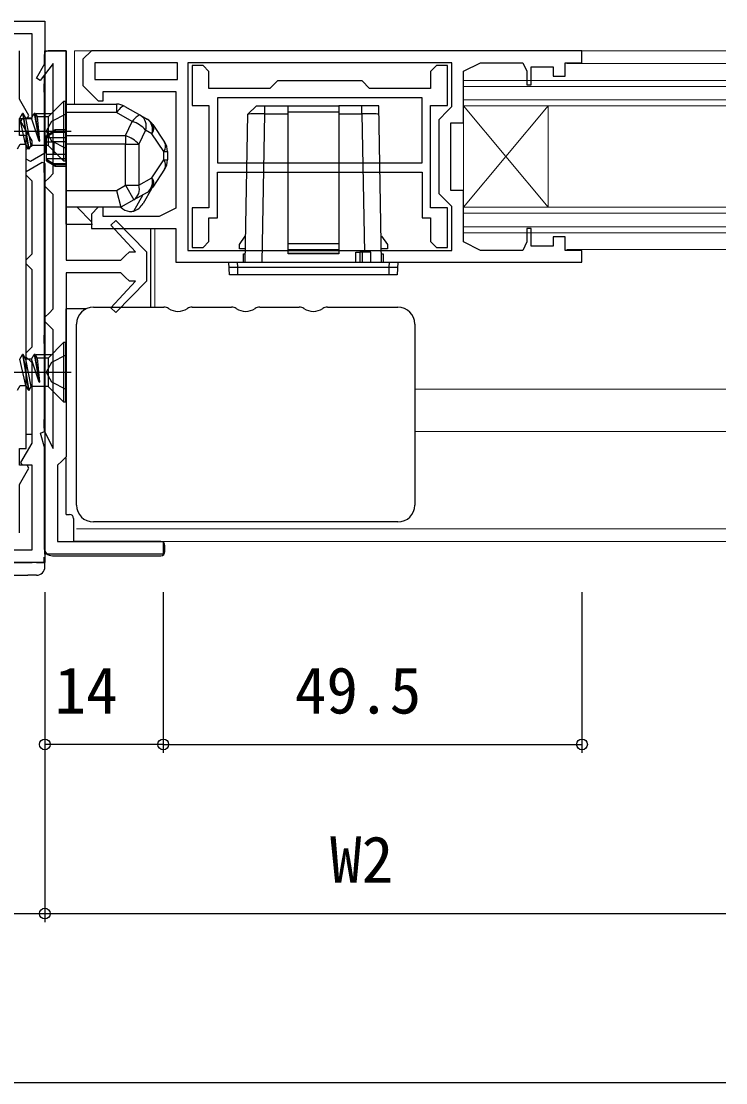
# Model space of a CAD drawing. Units: millimetres, scale not verified. Extents: x -960 to 960, y -674 to 671.
# Drawn here: x 583.1 to 666.4, y -70.5 to 55 of the extents above; entities that cross this region are included whole.
import ezdxf
from ezdxf.enums import TextEntityAlignment as Align

# ---------------------------------------------------------------- set-up
doc = ezdxf.new("R2010")
doc.units = ezdxf.units.MM
doc.header["$LTSCALE"] = 4
for name, color, linetype in [('0-2_YKK_11', 7, 'Continuous'), ('0-5_YKK_13', 4, 'Continuous'), ('0-6_YKK_D', 6, 'Continuous')]:
    doc.layers.add(name, color=color, linetype=linetype)
doc.layers.add('0-4_YKK_12', color=2, linetype='Continuous', lineweight=18)
doc.styles.add('ＭＳ ゴシック', font='')
doc.styles.get('ＭＳ ゴシック').set_extended_font_data('MS Gothic')

msp = doc.modelspace()

# ---------------------------------------------------------------- linework, layer by layer
at = {"layer": '0-2_YKK_11'}
for points in [[(545.9, 55), (585.9, 55), (585.9, 39.404), (584.2, 38.423), (583.7, 38.711), (583.7, 39.866), (584.4, 40.27), (584.4, 40.868), (583.077, 43.16), (583.273, 43.5), (584.4, 43.5), (584.4, 53.5), (547.4, 53.5)], [(582.9, -5.5), (582.9, 0.214), (584.023, 2.16), (583.827, 2.5), (582.9, 2.5), (582.9, 4.5), (583.7, 4.5), (583.7, 41.5), (582.9, 41.5), (582.9, 43.5), (583.827, 43.5), (584.023, 43.84), (582.9, 45.786), (582.9, 51.5)], [(586.9, 37), (586.9, 50), (585.336, 47.982), (584.923, 48.256), (585.9, 50), (585.9, 51.5), (588.4, 51.5)], [(588.4, 51.5), (588.4, 26.75), (594.9, 26.75), (595.4, 27.25), (595.9, 27.75), (596.618, 27.75), (593.704, 30.881), (594.282, 31.434), (597.9, 27.75), (597.9, 24.25), (594.282, 20.566), (593.704, 21.119), (596.618, 24.25), (595.9, 24.25), (595.4, 24.75), (594.9, 25.25), (588.4, 25.25), (588.4, 3.5), (587.9, 3), (587.4, 2.5), (587.4, -6.5), (599.9, -6.5), (599.9, -8), (585.9, -8), (585.9, 4.5), (585.402, 6.309), (585.859, 6.489), (586.9, 4.5), (586.9, 18.5), (586.4, 19), (585.9, 19.5), (585.9, 20), (586.4, 20.5), (586.9, 21), (586.9, 34.5), (586.4, 35), (585.9, 35.5), (585.9, 36), (586.4, 36.5), (586.9, 37)], [(649.399, 51.5), (591.399, 51.5), (590.399, 50.5), (590.399, 47.4), (592.199, 45.6), (592.799, 45.6), (592.799, 46.7), (601.399, 46.7), (601.399, 32.9), (599.399, 31.9), (592.799, 31.9), (592.799, 33), (592.199, 33), (591.399, 32.2), (591.399, 30.5), (601.399, 30.5), (601.399, 26.5), (649.399, 26.5), (649.399, 27.9), (647.399, 27.9), (647.399, 29.5), (645.999, 29.5), (645.999, 28.4), (643.399, 28.4), (643.399, 30.5), (642.899, 30.5), (642.899, 28.9), (642.399, 27.9), (637.399, 27.9), (635.399, 28.9), (635.399, 35), (633.899, 35), (633.899, 43), (635.399, 43), (635.399, 49.1), (637.399, 50.1), (642.399, 50.1), (642.899, 49.1), (642.899, 47.5), (643.399, 47.5)], [(643.399, 47.5), (643.399, 49.6), (645.999, 49.6), (645.999, 48.5), (647.399, 48.5), (647.399, 50.1), (649.399, 50.1), (649.399, 51.5)], [(547.4, -7.5), (584.4, -7.5), (584.4, 2.5), (583.273, 2.5), (583.077, 2.84), (584.4, 5.132), (584.4, 14.6), (584.2, 14.8), (583.7, 15.3), (583.7, 15.8), (584.2, 16.3), (584.4, 16.5), (584.4, 25.6), (584.2, 25.8), (583.7, 26.3), (583.7, 26.8), (584.2, 27.3), (584.4, 27.5), (584.4, 36.1), (584.2, 36.3), (583.7, 36.8), (583.7, 37.249), (585.6, 38.346), (585.9, 38.173), (585.9, -9), (545.9, -9)]]:
    msp.add_lwpolyline(points, dxfattribs=at)
for points in [[(601.599, 50.1), (591.799, 50.1), (591.799, 48.1), (601.599, 48.1)], [(633.999, 50.1), (602.799, 50.1), (602.799, 27.9), (633.999, 27.9), (633.999, 33.1), (633.499, 33.6), (632.499, 34.6), (632.499, 43.4), (633.499, 44.4), (633.999, 44.9)], [(606.299, 37.15), (630.499, 37.15), (630.499, 31.75), (631.499, 31.75), (631.499, 28.95), (632.199, 28.25), (633.499, 28.25), (633.499, 32.95), (631.499, 32.95), (631.499, 45.05), (633.499, 45.05), (633.499, 49.75), (632.199, 49.75), (631.499, 49.05), (631.499, 47.05), (624.299, 47.05), (623.399, 47.95), (613.399, 47.95), (612.499, 47.05), (605.299, 47.05), (605.299, 49.05), (604.599, 49.75), (603.299, 49.75), (603.299, 45.05), (605.299, 45.05), (605.299, 32.95), (603.299, 32.95), (603.299, 28.25), (604.599, 28.25), (605.299, 28.95), (605.299, 31.75), (606.299, 31.75)], [(630.499, 45.95), (606.299, 45.95), (606.299, 38.25), (630.499, 38.25)]]:
    msp.add_lwpolyline(points, close=True, dxfattribs=at)
at = {"layer": '0-4_YKK_12'}
for p, q in [((666.4, 51.5), (589.4, 51.5)), ((589.4, 51.5), (589.4, 45.2)), ((647.599, 50), (666.4, 50)), ((635.399, 48), (666.4, 48)), ((635.399, 30), (635.399, 48)), ((635.399, 47.3), (666.4, 47.3)), ((635.399, 45.7), (666.4, 45.7)), ((635.399, 45), (666.4, 45)), ((645.399, 33), (635.399, 45)), ((645.399, 45), (635.399, 33)), ((645.399, 33), (645.399, 45)), ((591.424, 31.276), (589.7, 33)), ((635.399, 33), (666.4, 33)), ((635.399, 32.3), (666.4, 32.3)), ((598.9, 30.5), (598.9, 21.2)), ((635.399, 30.7), (666.4, 30.7)), ((635.399, 30), (666.4, 30)), ((647.599, 28), (666.4, 28)), ((666.4, 11.5), (629.64, 11.5)), ((666.4, 6.5), (629.64, 6.5)), ((589.64, -5), (666.4, -5)), ((589.64, -6.5), (666.4, -6.5))]:
    msp.add_line(p, q, dxfattribs=at)
at = {"layer": '0-5_YKK_13'}
for p, q in [((588.4, 51.5), (586.3, 51.5)), ((588.4, 31), (588.4, 51.5)), ((585.8, 51), (585.8, 49.822)), ((585.8, 48.581), (585.8, 47.6)), ((585.8, 46.6), (585.8, 47.6)), ((585.8, 46.6), (585.8, 38.1)), ((588.4, 45.2), (594.369, 45.2)), ((588.4, 44.223), (588.4, 45.2)), ((588.4, 45.2), (594.369, 45.2)), ((588.4, 44.223), (588.4, 45.2)), ((594.369, 45.2), (594.369, 44.223)), ((594.369, 45.2), (594.369, 44.223)), ((584.747, 44.1), (584.989, 43.68)), ((584.847, 44.1), (586.597, 44.1)), ((594.369, 44.223), (588.4, 44.223)), ((594.369, 44.223), (588.4, 44.223)), ((596.24, 43.154), (594.369, 44.223)), ((596.24, 43.154), (594.369, 44.223)), ((609.599, 26.5), (609.904, 44.017)), ((609.904, 44.017), (610.904, 45)), ((611.904, 44.035), (611.904, 45)), ((623.393, 44.035), (623.393, 45)), ((584.329, 43.55), (583.664, 43.55)), ((586.277, 43.68), (586.277, 40.32)), ((598.662, 42.807), (600.064, 40.704)), ((598.662, 42.807), (600.064, 40.704)), ((568.287, 42), (589.001, 42)), ((586.966, 42), (586.1, 41.5)), ((586.966, 42), (586.1, 41.5)), ((586.966, 41.854), (586.1, 41.299)), ((586.966, 41.854), (586.1, 41.299)), ((586.1, 41.299), (586.1, 41.5)), ((586.1, 41.299), (586.1, 41.5)), ((586.966, 42), (586.966, 41.854)), ((586.966, 42), (586.966, 41.854)), ((588.4, 41.854), (586.966, 41.854)), ((588.4, 41.854), (586.966, 41.854)), ((588.4, 42.15), (587.116, 42.15)), ((587.116, 42.15), (587.116, 41.937)), ((588.4, 42.15), (587.116, 42.15)), ((587.116, 42.15), (587.116, 41.937)), ((587.116, 41.937), (588.4, 41.937)), ((587.116, 41.937), (588.4, 41.937)), ((595.439, 41.473), (595.439, 40.45)), ((595.439, 41.473), (595.439, 40.45)), ((597.801, 42.131), (597.001, 40.45)), ((597.801, 42.131), (597.001, 40.45)), ((598.56, 41.698), (597.801, 42.131)), ((598.56, 41.698), (597.801, 42.131)), ((599.962, 39.594), (598.56, 41.698)), ((599.962, 39.594), (598.56, 41.698)), ((583.947, 39.9), (583.629, 40.45)), ((584.047, 39.9), (584.289, 40.32)), ((586.1, 41.25), (586.1, 41.299)), ((586.1, 41.25), (586.1, 41.299)), ((586.1, 40.75), (586.1, 41.25)), ((586.1, 41.25), (588.4, 41.25)), ((586.1, 40.75), (586.1, 41.25)), ((586.1, 41.25), (588.4, 41.25)), ((586.966, 40.75), (586.966, 39.25)), ((588.4, 40.75), (586.966, 40.75)), ((586.966, 40.75), (586.966, 39.25)), ((588.4, 40.75), (586.966, 40.75)), ((588.4, 40.45), (588.4, 35)), ((595.439, 40.45), (588.4, 40.45)), ((588.4, 40.45), (588.4, 35)), ((595.439, 40.45), (588.4, 40.45)), ((586.966, 39.25), (586.1, 39.25)), ((586.1, 38.75), (586.1, 39.25)), ((586.966, 39.25), (586.1, 39.25)), ((586.1, 38.75), (586.1, 39.25)), ((588.4, 39.25), (586.966, 39.25)), ((588.4, 39.25), (586.966, 39.25)), ((599.962, 38.606), (599.962, 39.594)), ((599.962, 39.594), (600.4, 39.594)), ((599.962, 38.606), (599.962, 39.594)), ((599.962, 39.594), (600.4, 39.594)), ((600.4, 39.594), (600.4, 38.606)), ((600.4, 39.594), (600.4, 38.606)), ((585.8, 37.1), (585.8, 38.1)), ((586.1, 38.701), (586.1, 38.75)), ((588.4, 38.75), (586.1, 38.75)), ((586.1, 38.701), (586.1, 38.75)), ((588.4, 38.75), (586.1, 38.75)), ((586.1, 38.701), (586.966, 38.146)), ((586.1, 38.5), (586.1, 38.701)), ((586.1, 38.701), (586.966, 38.146)), ((586.1, 38.5), (586.1, 38.701)), ((586.1, 38.5), (586.966, 38)), ((586.1, 38.5), (586.966, 38)), ((588.4, 38.146), (586.966, 38.146)), ((586.966, 38.146), (586.966, 38)), ((588.4, 38.146), (586.966, 38.146)), ((586.966, 38.146), (586.966, 38)), ((587.116, 38.064), (588.4, 38.064)), ((587.116, 38.064), (587.116, 37.85)), ((587.116, 38.064), (588.4, 38.064)), ((587.116, 38.064), (587.116, 37.85)), ((587.116, 37.85), (588.4, 37.85)), ((587.116, 37.85), (588.4, 37.85)), ((598.56, 36.502), (599.962, 38.606)), ((598.56, 36.502), (599.962, 38.606)), ((599.962, 38.606), (600.4, 38.606)), ((599.962, 38.606), (600.4, 38.606)), ((585.8, 37.1), (585.8, 17.9)), ((597.001, 35.611), (598.56, 36.502)), ((597.001, 35.611), (598.56, 36.502)), ((600.064, 37.496), (598.662, 35.393)), ((600.064, 37.496), (598.662, 35.393)), ((594.369, 35), (595.439, 35.611)), ((594.369, 35), (595.439, 35.611)), ((595.439, 35.611), (597.001, 35.611)), ((595.439, 35.611), (596.431, 33.875)), ((595.439, 35.611), (597.001, 35.611)), ((595.439, 35.611), (596.431, 33.875)), ((598.516, 35.2), (597.508, 33.454)), ((598.516, 35.2), (597.508, 33.454)), ((588.4, 35), (594.369, 35)), ((588.4, 35), (594.369, 35)), ((596.413, 32.559), (597.539, 34.508)), ((596.413, 32.559), (597.539, 34.508)), ((597.99, 34.766), (596.431, 33.875)), ((597.99, 34.766), (596.431, 33.875)), ((596.431, 33.875), (594.9, 33)), ((596.431, 33.875), (594.9, 33)), ((595.901, 32.5), (596.201, 32.5)), ((595.901, 32.5), (596.201, 32.5)), ((588.4, 31), (591.533, 31)), ((598.4, 30.5), (598.4, 27.793)), ((598.4, 27.793), (598.4, 24.207)), ((620.649, 27.983), (614.649, 27.983)), ((622.649, 27.7), (623.149, 27.7)), ((622.649, 26.5), (622.649, 27.7)), ((623.449, 26.5), (623.449, 27.7)), ((620.649, 27.536), (614.649, 27.536)), ((608.681, 25.939), (608.681, 25)), ((626.616, 25), (626.616, 25.939)), ((598.4, 24.207), (598.4, 21.2)), ((588.4, 15.601), (588.4, 21)), ((590.768, 21), (588.4, 21)), ((591.64, 21.2), (599.969, 21.2)), ((603.311, 21.2), (607.969, 21.2)), ((611.311, 21.2), (615.969, 21.2)), ((619.311, 21.2), (627.64, 21.2)), ((589.64, 15.223), (589.64, 19.2)), ((629.64, 19.2), (629.64, 15.223)), ((585.8, 16.9), (585.8, 17.9)), ((585.8, 16.9), (585.8, 7.9)), ((584.748, 15.6), (584.991, 15.18)), ((584.848, 15.6), (586.599, 15.6)), ((586.279, 15.18), (586.279, 11.82)), ((589.64, 1.777), (589.64, 15.223)), ((629.64, 15.223), (629.64, 1.777)), ((584.331, 15.05), (583.666, 15.05)), ((568.289, 13.5), (589.003, 13.5)), ((583.948, 11.4), (583.631, 11.95)), ((584.048, 11.4), (584.291, 11.82)), ((585.8, 6.9), (585.8, 7.9)), ((585.8, 6.9), (585.8, 6.55)), ((583.7, 6.2), (584.4, 6.2)), ((585.8, 4.863), (585.8, -7.202)), ((588.4, -3.3), (588.4, 3.401)), ((589.64, -2.2), (589.64, 1.777)), ((629.64, 1.777), (629.64, -2.2)), ((588.4, -3.3), (588.8, -3.3)), ((589.3, -3.8), (589.3, -6.3)), ((627.64, -4.2), (591.64, -4.2)), ((589.3, -6.3), (589.3, -6.5)), ((599.599, -6.5), (589.3, -6.5)), ((600.1, -7.701), (600.1, -7)), ((586.798, -8.2), (599.601, -8.2)), ((547.4, -9), (584.4, -9)), ((584.9, -9), (585.837, -9)), ((547.9, -10.5), (583.9, -10.5)), ((584.9, -10.5), (583.9, -10.5))]:
    msp.add_line(p, q, dxfattribs=at)
for points in [[(588.097, 45.5), (586.277, 43.68), (584.989, 43.68), (585.273, 40.82), (584.747, 44.1), (584.647, 44.1), (585.213, 40.82), (585.273, 40.82)], [(582.647, 39.9), (582.964, 40.45), (583.629, 40.45), (582.929, 43.55), (583.247, 44.1)], [(588.097, 38.5), (586.277, 40.32), (584.289, 40.32), (583.664, 43.55), (583.347, 44.1), (583.247, 44.1), (583.947, 39.9), (584.047, 39.9), (583.347, 44.1)], [(585.213, 40.82), (584.329, 43.55), (584.647, 44.1)], [(588.397, 44.001), (586.68, 43.145), (586.072, 42), (586.68, 40.855), (588.397, 39.999)], [(588.4, 40.45), (588.4, 41.473), (588.4, 44.223)], [(588.4, 40.45), (588.4, 41.473), (588.4, 44.223)], [(595.361, 44.937), (595.284, 44.959), (595.189, 44.947), (595.078, 44.902), (594.953, 44.824), (594.817, 44.714), (594.673, 44.576), (594.522, 44.411), (594.369, 44.223)], [(595.361, 44.937), (595.284, 44.959), (595.189, 44.947), (595.078, 44.902), (594.953, 44.824), (594.817, 44.714), (594.673, 44.576), (594.522, 44.411), (594.369, 44.223)], [(595.361, 44.937), (597.232, 43.868), (597.99, 43.434)], [(595.361, 44.937), (597.232, 43.868), (597.99, 43.434)], [(610.904, 45), (611.904, 45), (614.649, 45)], [(611.598, 26.5), (611.904, 44.035), (614.649, 44.035)], [(620.649, 28.702), (620.649, 27.983), (620.649, 27.536), (620.649, 27.5), (614.649, 27.5), (614.649, 27.536), (614.649, 27.983), (614.649, 28.702), (614.649, 44.259), (614.649, 45), (620.649, 45), (620.649, 44.259), (614.649, 44.259)], [(620.649, 44.259), (620.649, 28.702), (614.649, 28.702)], [(625.699, 26.5), (625.376, 45), (623.393, 45), (620.649, 45)], [(620.649, 44.035), (623.393, 44.035), (623.679, 27.7)], [(588.4, 41.473), (595.439, 41.473), (596.24, 43.154)], [(588.4, 41.473), (595.439, 41.473), (596.24, 43.154)], [(597.232, 43.868), (597.154, 43.89), (597.059, 43.878), (596.948, 43.833), (596.823, 43.755), (596.688, 43.646), (596.543, 43.507), (596.393, 43.342), (596.24, 43.154)], [(597.232, 43.868), (597.154, 43.89), (597.059, 43.878), (596.948, 43.833), (596.823, 43.755), (596.688, 43.646), (596.543, 43.507), (596.393, 43.342), (596.24, 43.154)], [(587.116, 41.937), (587.089, 41.938), (587.064, 41.941), (587.032, 41.949), (586.998, 41.963), (586.968, 41.991), (586.966, 42)], [(587.116, 41.937), (587.089, 41.938), (587.064, 41.941), (587.032, 41.949), (586.998, 41.963), (586.968, 41.991), (586.966, 42)], [(586.1, 39.25), (586.1, 40.75), (586.966, 40.75)], [(586.1, 39.25), (586.1, 40.75), (586.966, 40.75)], [(595.439, 35.611), (595.439, 40.45), (597.001, 40.45), (597.001, 35.611)], [(595.439, 35.611), (595.439, 40.45), (597.001, 40.45), (597.001, 35.611)], [(586.966, 38), (586.978, 38.023), (586.994, 38.035), (587.037, 38.053), (587.062, 38.059), (587.095, 38.063), (587.116, 38.064)], [(586.966, 38), (586.978, 38.023), (586.994, 38.035), (587.037, 38.053), (587.062, 38.059), (587.095, 38.063), (587.116, 38.064)], [(594.369, 35), (594.9, 33), (588.4, 33), (588.4, 35)], [(594.369, 35), (594.9, 33), (588.4, 33), (588.4, 35)], [(609.627, 28.1), (608.899, 28.1), (608.899, 28.6), (609.599, 29.6), (609.653, 29.6)], [(625.644, 29.6), (625.699, 29.6), (626.399, 28.6), (626.399, 28.1), (625.671, 28.1)], [(624.449, 26.5), (624.449, 27.7), (623.449, 27.7), (623.149, 27.7), (623.149, 26.5)], [(608.647, 26.5), (608.681, 25.939), (626.616, 25.939), (626.65, 26.5)], [(609.399, 26.5), (609.399, 27.5), (609.616, 27.5)], [(625.681, 27.5), (625.899, 27.5), (625.899, 26.5)], [(588.099, 17), (586.279, 15.18), (584.991, 15.18), (585.275, 12.32), (584.748, 15.6), (584.648, 15.6), (585.215, 12.32), (585.275, 12.32)], [(582.648, 11.4), (582.966, 11.95), (583.631, 11.95), (582.931, 15.05), (583.248, 15.6)], [(588.099, 10), (586.279, 11.82), (584.291, 11.82), (583.666, 15.05), (583.348, 15.6), (583.248, 15.6), (583.948, 11.4), (584.048, 11.4), (583.348, 15.6)], [(585.215, 12.32), (584.331, 15.05), (584.648, 15.6)], [(588.399, 15.501), (586.682, 14.645), (586.073, 13.5), (586.682, 12.355), (588.399, 11.499)], [(585.838, -9), (585.837, -9), (585.837, -8.351)], [(585.9, -9.5), (585.9, -9), (585.838, -9)]]:
    msp.add_lwpolyline(points, dxfattribs=at)
for points in [[(588.397, 38.5), (588.397, 45.5), (588.097, 45.5), (588.097, 38.5)], [(608.647, 26.5), (626.65, 26.5), (627.649, 26.5), (627.557, 25), (607.74, 25), (607.649, 26.5)], [(588.399, 10), (588.399, 17), (588.099, 17), (588.099, 10)]]:
    msp.add_lwpolyline(points, close=True, dxfattribs=at)
for centre, radius, start, end in [((586.3, 51), 0.5, 90, 180), ((594.369, 43.2), 2, 60.25512, 90), ((594.369, 43.2), 2, 60.25512, 90), ((595.094, 39.701), 3.638, 41.90744, 71.64145), ((595.094, 39.701), 3.638, 41.90744, 71.64145), ((596.332, 42.611), 1.546, 341.91504, 54.39753), ((596.332, 42.611), 1.546, 341.91504, 54.39753), ((597.09, 42.178), 1.546, 341.91504, 54.39753), ((597.09, 42.178), 1.546, 341.91504, 54.39753), ((596.998, 41.698), 2, 33.69007, 60.25512), ((596.998, 41.698), 2, 33.69007, 60.25512), ((597.714, 42.335), 1.059, 322.99219, 26.46445), ((597.714, 42.335), 1.059, 322.99219, 26.46445), ((587.116, 42), 0.15, 90, 180), ((587.116, 42), 0.15, 90, 180), ((594.293, 38.02), 3.638, 41.90744, 71.64145), ((594.293, 38.02), 3.638, 41.90744, 71.64145), ((599.116, 40.232), 1.059, 322.99219, 26.46445), ((599.116, 40.232), 1.059, 322.99219, 26.46445), ((598.4, 39.594), 2, 0, 33.69007), ((598.4, 39.594), 2, 0, 33.69007), ((587.116, 38), 0.15, 180, 270), ((587.116, 38), 0.15, 180, 270), ((599.116, 37.968), 1.059, 333.53555, 37.00781), ((599.116, 37.968), 1.059, 333.53555, 37.00781), ((598.4, 38.606), 2, 326.30993, 0), ((598.4, 38.606), 2, 326.30993, 0), ((597.09, 36.022), 1.546, 305.60247, 18.08496), ((597.09, 36.022), 1.546, 305.60247, 18.08496), ((597.714, 35.865), 1.059, 333.53555, 37.00781), ((597.714, 35.865), 1.059, 333.53555, 37.00781), ((595.531, 35.132), 1.546, 305.60247, 18.08496), ((595.531, 35.132), 1.546, 305.60247, 18.08496), ((596.998, 36.502), 2, 299.74488, 326.30993), ((596.998, 36.502), 2, 299.74488, 326.30993), ((596.261, 34.467), 2, 227.16611, 259.63751), ((596.261, 34.467), 2, 227.16611, 259.63751), ((595.776, 34.454), 2, 288.59038, 330), ((595.776, 34.454), 2, 288.59038, 330), ((595.776, 34.454), 2, 282.28715, 288.59038), ((595.776, 34.454), 2, 282.28715, 288.59038), ((608.182, 30.044), 4.135, 263.06853, 276.93147), ((627.115, 30.044), 4.135, 263.06853, 276.93147), ((591.64, 19.2), 2, 90, 180), ((599.982, 20.2), 1, 56.44269, 90), ((601.64, 22.7), 2, 236.44269, 303.55731), ((603.299, 20.2), 1, 90, 123.55731), ((607.982, 20.2), 1, 56.44269, 90), ((609.64, 22.7), 2, 236.44269, 303.55731), ((611.299, 20.2), 1, 90, 123.55731), ((615.982, 20.2), 1, 56.44269, 90), ((617.64, 22.7), 2, 236.44269, 303.55731), ((619.299, 20.2), 1, 90, 123.55731), ((627.64, 19.2), 2, 0, 90), ((591.64, -2.2), 2, 180, 270), ((627.64, -2.2), 2, 270, 0), ((588.8, -3.8), 0.5, 0, 90), ((584.9, -9.5), 1, 270, 0)]:
    msp.add_arc(centre, radius, start, end, dxfattribs=at)
for centre, major_axis, ratio, start_param, end_param in [((611.904, 44), (-2, 0.017), 0.017446, 4.7128458, 6.283033), ((623.393, 44), (2, 0.017), 0.017446, 0.0001523, 1.5703396), ((586.802, -7.198), (-0.71, -0.71), 0.99628, 5.4996506, 7.06672), ((599.599, -7), (0.501, 0), 0.998135, 6.2831853, 7.8539816), ((599.599, -7.699), (-0.355, 0.355), 0.99628, 2.358058, 3.9251274)]:
    msp.add_ellipse(centre, major_axis=major_axis, ratio=ratio, start_param=start_param, end_param=end_param, dxfattribs=at)
at = {"layer": '0-6_YKK_D'}
for p, q in [((585.899, -12.5), (585.899, -51.5)), ((585.899, -12.5), (585.899, -51.5)), ((585.899, -12.5), (585.899, -31.5)), ((599.899, -12.5), (599.899, -31.5)), ((599.899, -12.5), (599.899, -31.5)), ((649.399, -12.5), (649.399, -31.5)), ((599.899, -30.5), (585.899, -30.5)), ((599.899, -30.5), (649.399, -30.5)), ((545.9, -50.5), (585.899, -50.5)), ((585.899, -50.5), (666.4, -50.5)), ((666.4, -70.5), (192.5, -70.5))]:
    msp.add_line(p, q, dxfattribs=at)
for centre in [(585.899, -30.5), (599.899, -30.5), (599.899, -30.5), (649.399, -30.5), (585.899, -50.5), (585.899, -50.5)]:
    msp.add_circle(centre, 0.637, dxfattribs=at)

# ---------------------------------------------------------------- texts
at = {"layer": '0-6_YKK_D', "style": 'ＭＳ ゴシック'}
for s, p in [('14', (587.039, -28.5)), ('49.5', (615.444, -28.5)), ('W2', (619.608, -48.5))]:
    msp.add_text(s, height=5.499, dxfattribs=at).set_placement(p, align=Align.BOTTOM_LEFT)

doc.saveas('drawing.dxf')
